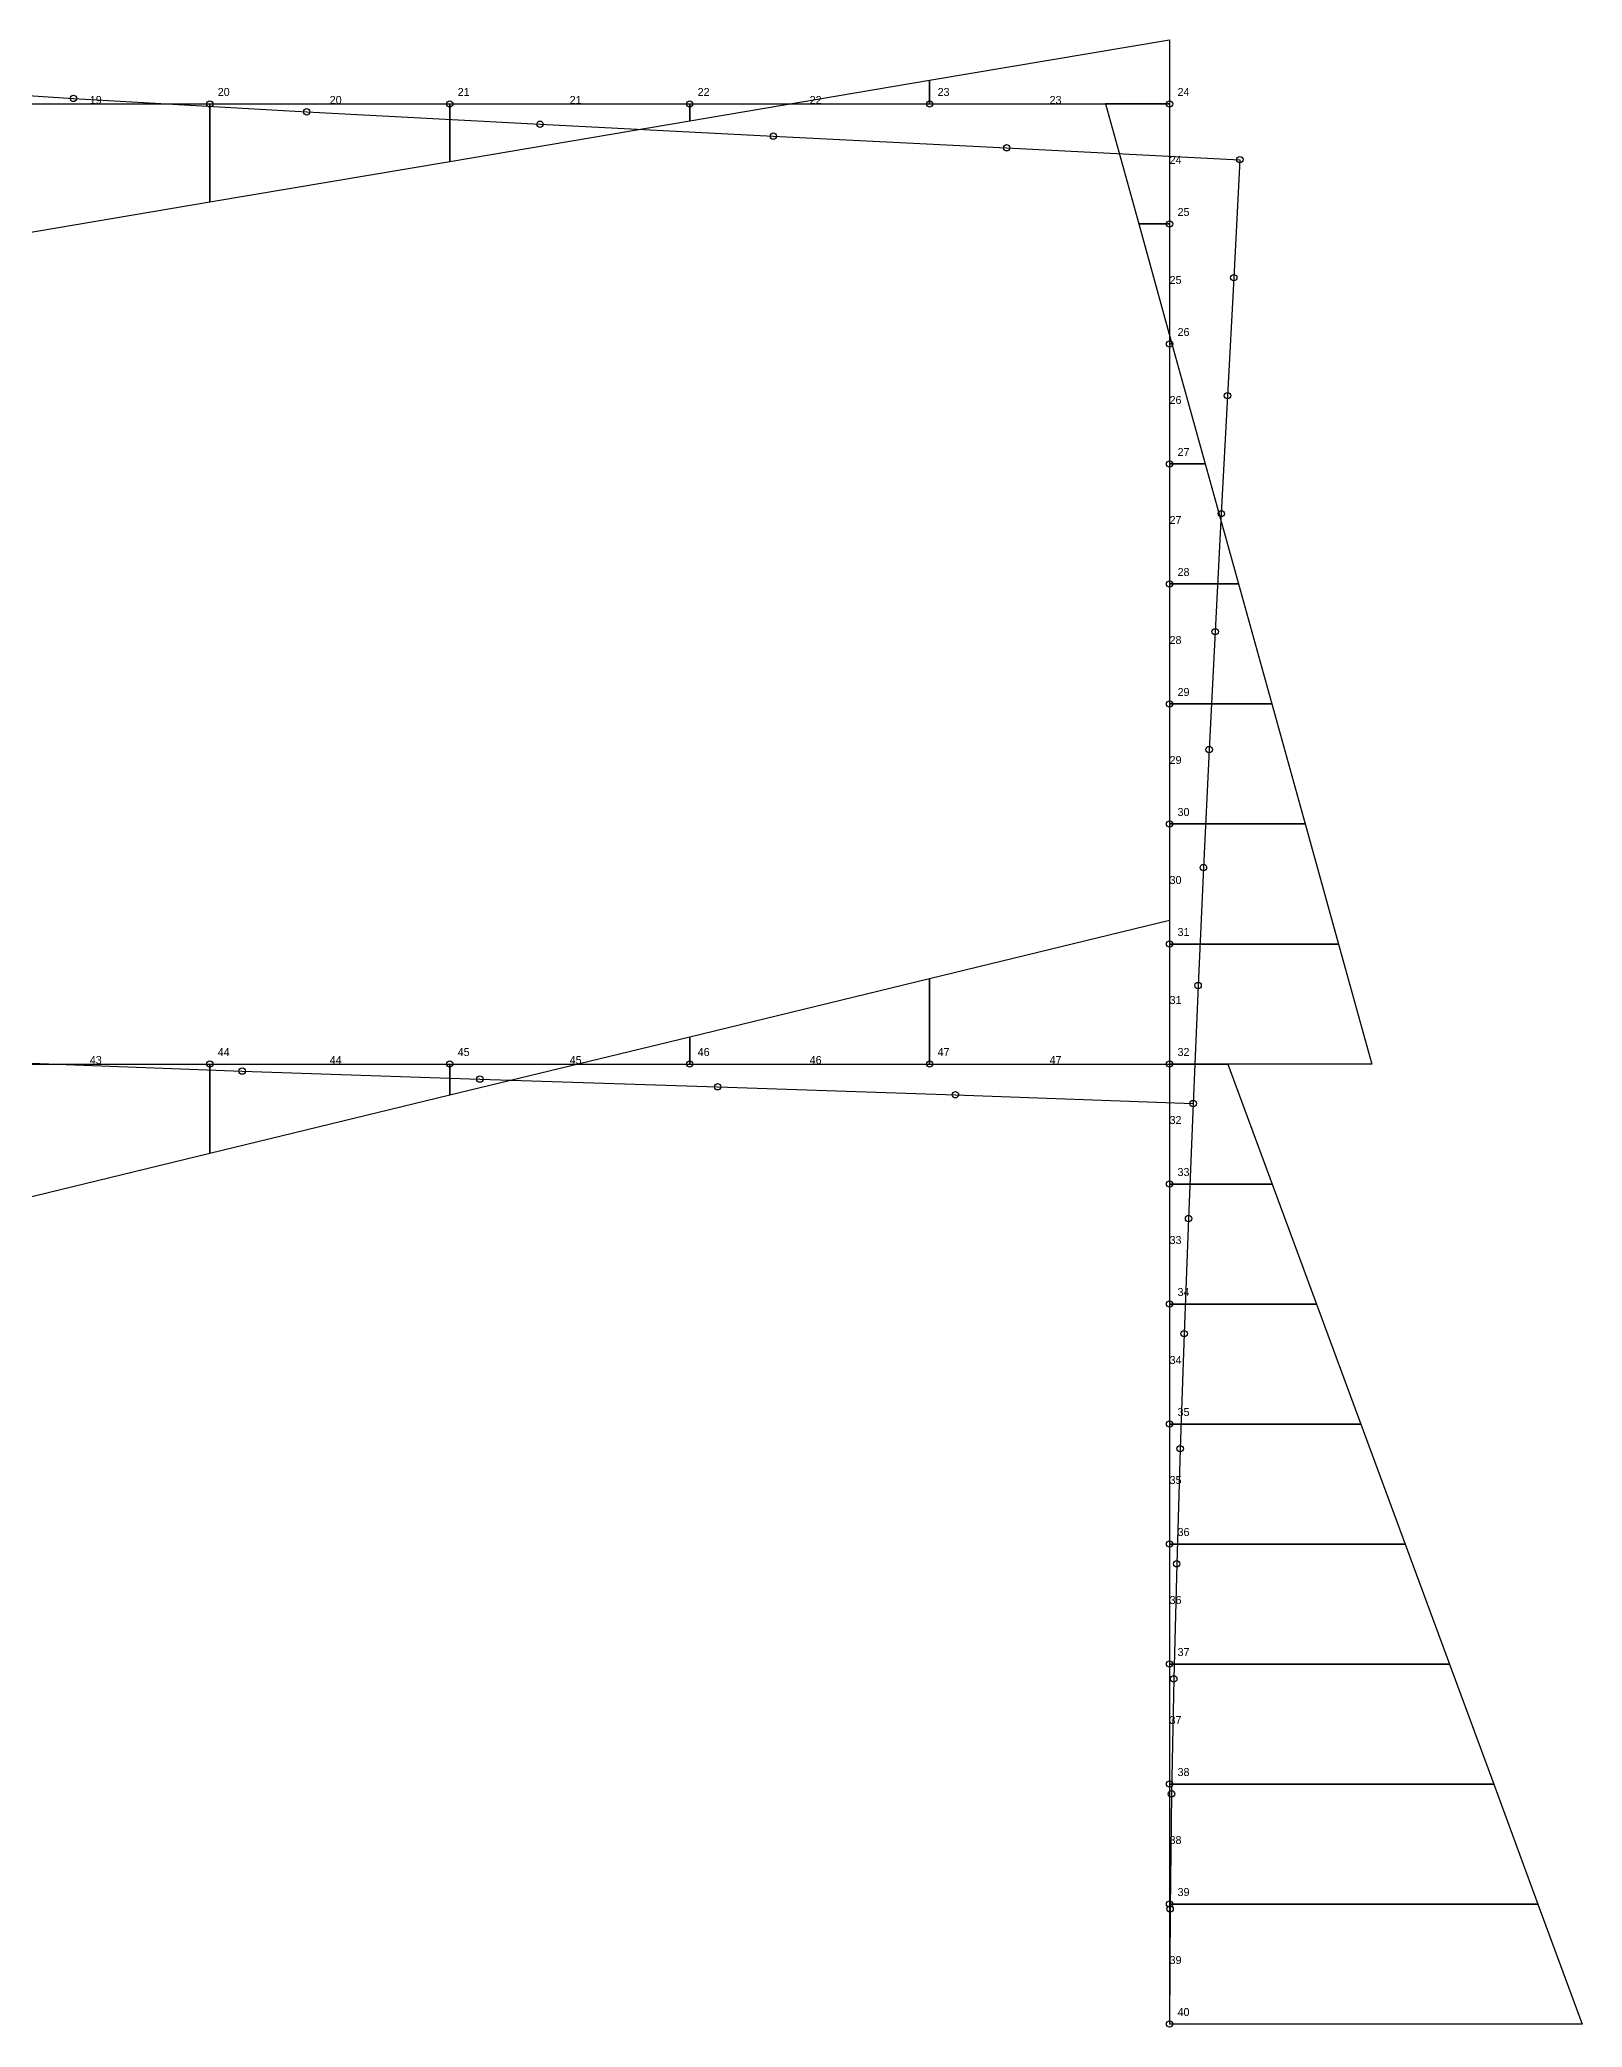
# Model space of a CAD drawing. Header units: metres. Extents: x -3 to 9.7, y 0 to 8.3.
# Drawn here: x 3.29 to 9.72, y -0.01 to 8.27 of the extents above; entities that cross this region are included whole.
import ezdxf

# ---------------------------------------------------------------- set-up
doc = ezdxf.new("R2010")
doc.units = ezdxf.units.M

msp = doc.modelspace()

# ---------------------------------------------------------------- linework, layer by layer
at = {"layer": 'BMD', "color": 4}
for p, q in [((7, 8.0986), (8, 8.2675)), ((8, 8.2675), (8, 8)), ((6, 7.9296), (7, 8.0986)), ((7, 8.0986), (7, 8)), ((7, 8), (7, 8.0986)), ((4, 7.5916), (4, 8)), ((4, 8), (4, 7.5916)), ((5, 7.7606), (5, 8)), ((5, 8), (5, 7.7606)), ((6, 7.9296), (6, 8)), ((6, 8), (6, 7.9296)), ((8, 8), (7.7325, 8)), ((7.7325, 8), (7.8712, 7.5)), ((5, 7.7606), (6, 7.9296)), ((4, 7.5916), (5, 7.7606)), ((3, 7.4226), (4, 7.5916)), ((7.8712, 7.5), (8, 7.5)), ((8, 7.5), (7.8712, 7.5)), ((7.8712, 7.5), (8.0099, 7)), ((8.0099, 7), (8, 7)), ((8, 7), (8.0099, 7)), ((8.0099, 7), (8.1486, 6.5)), ((8.1486, 6.5), (8, 6.5)), ((8, 6.5), (8.1486, 6.5)), ((8.1486, 6.5), (8.2874, 6)), ((8.2874, 6), (8, 6)), ((8, 6), (8.2874, 6)), ((8.2874, 6), (8.4261, 5.5)), ((8.4261, 5.5), (8, 5.5)), ((8, 5.5), (8.4261, 5.5)), ((8.4261, 5.5), (8.5648, 5)), ((8.5648, 5), (8, 5)), ((8, 5), (8.5648, 5)), ((8.5648, 5), (8.7035, 4.5)), ((7, 4.3566), (8, 4.5994)), ((8, 4.5994), (8, 4)), ((8.7035, 4.5), (8, 4.5)), ((8, 4.5), (8.7035, 4.5)), ((8.7035, 4.5), (8.8423, 4)), ((6, 4.1139), (7, 4.3566)), ((7, 4.3566), (7, 4)), ((7, 4), (7, 4.3566)), ((5, 3.8711), (6, 4.1139)), ((6, 4.1139), (6, 4)), ((6, 4), (6, 4.1139)), ((4, 3.6283), (4, 4)), ((4, 4), (4, 3.6283)), ((5, 3.8711), (5, 4)), ((5, 4), (5, 3.8711)), ((8.8423, 4), (8, 4)), ((8, 4), (8.2429, 4)), ((8.2429, 4), (8.4275, 3.5)), ((4, 3.6283), (5, 3.8711)), ((3, 3.3856), (4, 3.6283)), ((8.4275, 3.5), (8, 3.5)), ((8, 3.5), (8.4275, 3.5)), ((8.4275, 3.5), (8.6121, 3)), ((8.6121, 3), (8, 3)), ((8, 3), (8.6121, 3)), ((8.6121, 3), (8.7967, 2.5)), ((8.7967, 2.5), (8, 2.5)), ((8, 2.5), (8.7967, 2.5)), ((8.7967, 2.5), (8.9814, 2)), ((8.9814, 2), (8, 2)), ((8, 2), (8.9814, 2)), ((8.9814, 2), (9.166, 1.5)), ((9.166, 1.5), (8, 1.5)), ((8, 1.5), (9.166, 1.5)), ((9.166, 1.5), (9.3506, 1)), ((9.3506, 1), (8, 1)), ((8, 1), (9.3506, 1)), ((9.3506, 1), (9.5352, 0.5)), ((9.5352, 0.5), (8, 0.5)), ((8, 0.5), (9.5352, 0.5)), ((9.5352, 0.5), (9.7198, 0)), ((9.7198, 0), (8, 0))]:
    msp.add_line(p, q, dxfattribs=at)
at = {"layer": 'Deflected', "color": 1}
for p, q in [((2.4595, 8.0849), (3.4317, 8.0232)), ((3.4317, 8.0232), (4.404, 7.9673)), ((4.404, 7.9673), (5.3762, 7.9155)), ((5.3762, 7.9155), (6.3485, 7.8661)), ((6.3485, 7.8661), (7.3208, 7.8174)), ((7.3208, 7.8174), (8.293, 7.7677)), ((8.293, 7.7677), (8.2674, 7.2762)), ((8.2674, 7.2762), (8.2414, 6.7846)), ((8.2414, 6.7846), (8.2154, 6.2931)), ((8.2154, 6.2931), (8.1899, 5.8015)), ((8.1899, 5.8015), (8.165, 5.31)), ((8.165, 5.31), (8.1412, 4.8184)), ((8.1412, 4.8184), (8.1188, 4.3269)), ((8.1188, 4.3269), (8.0982, 3.8353)), ((3.1441, 4.0072), (4.1349, 3.9703)), ((4.1349, 3.9703), (5.1257, 3.937)), ((5.1257, 3.937), (6.1166, 3.9051)), ((6.1166, 3.9051), (7.1074, 3.872)), ((7.1074, 3.872), (8.0982, 3.8353)), ((8.0982, 3.8353), (8.079, 3.3559)), ((8.079, 3.3559), (8.0608, 2.8765)), ((8.0608, 2.8765), (8.0441, 2.3971)), ((8.0441, 2.3971), (8.0295, 1.9177)), ((8.0295, 1.9177), (8.0173, 1.4382)), ((8.0173, 1.4382), (8.008, 0.9588)), ((8.008, 0.9588), (8.0021, 0.4794)), ((8.0021, 0.4794), (8, 0))]:
    msp.add_line(p, q, dxfattribs=at)
for centre in [(3.4317, 8.0232), (4.404, 7.9673), (5.3762, 7.9155), (6.3485, 7.8661), (7.3208, 7.8174), (8.293, 7.7677), (8.2674, 7.2762), (8.2414, 6.7846), (8.2154, 6.2931), (8.1899, 5.8015), (8.165, 5.31), (8.1412, 4.8184), (8.1188, 4.3269), (4.1349, 3.9703), (5.1257, 3.937), (6.1166, 3.9051), (7.1074, 3.872), (8.0982, 3.8353), (8.079, 3.3559), (8.0608, 2.8765), (8.0441, 2.3971), (8.0295, 1.9177), (8.0173, 1.4382), (8.008, 0.9588), (8.0021, 0.4794), (8, 0)]:
    msp.add_circle(centre, 0.0133, dxfattribs=at)
at = {"layer": 'Undeflected', "color": 0}
for p, q in [((3, 8), (4, 8)), ((4, 8), (5, 8)), ((5, 8), (6, 8)), ((6, 8), (7, 8)), ((7, 8), (8, 8)), ((8, 8), (8, 7.5)), ((8, 7.5), (8, 7)), ((8, 7), (8, 6.5)), ((8, 6.5), (8, 6)), ((8, 6), (8, 5.5)), ((8, 5.5), (8, 5)), ((8, 5), (8, 4.5)), ((8, 4.5), (8, 4)), ((3, 4), (4, 4)), ((4, 4), (5, 4)), ((5, 4), (6, 4)), ((6, 4), (7, 4)), ((7, 4), (8, 4)), ((8, 4), (8, 3.5)), ((8, 3.5), (8, 3)), ((8, 3), (8, 2.5)), ((8, 2.5), (8, 2)), ((8, 2), (8, 1.5)), ((8, 1.5), (8, 1)), ((8, 1), (8, 0.5)), ((8, 0.5), (8, 0))]:
    msp.add_line(p, q, dxfattribs=at)
for centre in [(4, 8), (5, 8), (6, 8), (7, 8), (8, 8), (8, 7.5), (8, 7), (8, 6.5), (8, 6), (8, 5.5), (8, 5), (8, 4.5), (4, 4), (5, 4), (6, 4), (7, 4), (8, 4), (8, 3.5), (8, 3), (8, 2.5), (8, 2), (8, 1.5), (8, 1), (8, 0.5), (8, 0)]:
    msp.add_circle(centre, 0.0133, dxfattribs=at)

# ---------------------------------------------------------------- texts
at = {"layer": 'Information', "color": 0}
for s, p in [('19', (3.5, 8)), ('20', (4.5, 8)), ('21', (5.5, 8)), ('22', (6.5, 8)), ('23', (7.5, 8)), ('24', (8, 7.75)), ('25', (8, 7.25)), ('26', (8, 6.75)), ('27', (8, 6.25)), ('28', (8, 5.75)), ('29', (8, 5.25)), ('30', (8, 4.75)), ('31', (8, 4.25)), ('43', (3.5, 4)), ('44', (4.5, 4)), ('45', (5.5, 4)), ('46', (6.5, 4)), ('47', (7.5, 4)), ('32', (8, 3.75)), ('33', (8, 3.25)), ('34', (8, 2.75)), ('35', (8, 2.25)), ('36', (8, 1.75)), ('37', (8, 1.25)), ('38', (8, 0.75)), ('39', (8, 0.25))]:
    msp.add_text(s, height=0.03333, dxfattribs=at).set_placement(p)
at = {"layer": 'Information', "color": 5}
for s, p in [('20', (4.0333, 8.0333)), ('21', (5.0333, 8.0333)), ('22', (6.0333, 8.0333)), ('23', (7.0333, 8.0333)), ('24', (8.0333, 8.0333)), ('25', (8.0333, 7.5333)), ('26', (8.0333, 7.0333)), ('27', (8.0333, 6.5333)), ('28', (8.0333, 6.0333)), ('29', (8.0333, 5.5333)), ('30', (8.0333, 5.0333)), ('31', (8.0333, 4.5333)), ('44', (4.0333, 4.0333)), ('45', (5.0333, 4.0333)), ('46', (6.0333, 4.0333)), ('47', (7.0333, 4.0333)), ('32', (8.0333, 4.0333)), ('33', (8.0333, 3.5333)), ('34', (8.0333, 3.0333)), ('35', (8.0333, 2.5333)), ('36', (8.0333, 2.0333)), ('37', (8.0333, 1.5333)), ('38', (8.0333, 1.0333)), ('39', (8.0333, 0.5333)), ('40', (8.0333, 0.0333))]:
    msp.add_text(s, height=0.03333, dxfattribs=at).set_placement(p)

doc.saveas('drawing.dxf')
